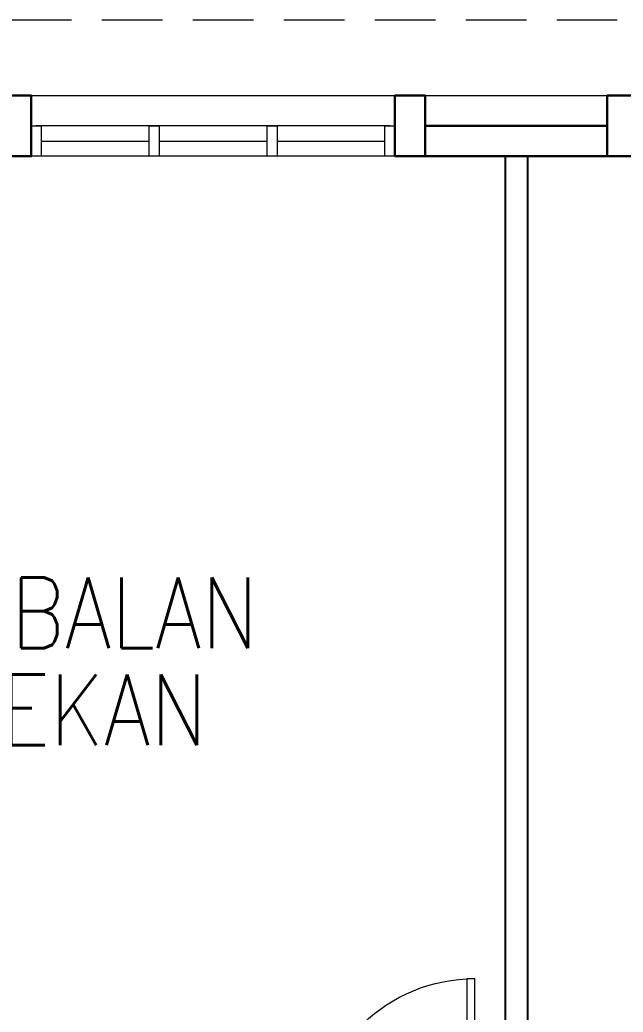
# Model space of a CAD drawing. Header units: inches. Extents: x -86208230 to 200276, y 9267 to 1246656.
# Drawn here: x 127422 to 130408, y 60662 to 65573 of the extents above; entities that cross this region are included whole.
import ezdxf
from ezdxf.enums import TextEntityAlignment as Align

# ---------------------------------------------------------------- set-up
doc = ezdxf.new("R2010")
doc.units = ezdxf.units.IN
doc.header["$MEASUREMENT"] = 0
doc.linetypes.add('HIDDEN', pattern=[0.375, 0.25, -0.125])
for name, color, linetype, lineweight in [('DOOR', 8, 'Continuous', 20), ('LW', 8, 'Continuous', 20), ('t3', 8, 'Continuous', 25), ('wall', 8, 'Continuous', 30), ('WIN', 8, 'Continuous', 18)]:
    doc.layers.add(name, color=color, linetype=linetype, lineweight=lineweight)
doc.layers.add('partition', color=8, linetype='Continuous')
doc.styles.add('LAILA', font='romans.shx', dxfattribs={"width": 0.85})

# ---------------------------------------------------------------- blocks, each defined once
blk = doc.blocks.new('dr16')
at = {"layer": 'DOOR', "color": 1}
blk.add_line((-2409712.2, -909070.8), (-2409602.2, -909070.8), dxfattribs=at)
for points in [[(-2409712.2, -909070.8), (-2409602.2, -909070.8), (-2409602.2, -909020.8), (-2409712.2, -909020.8)], [(-2410511.2, -909830.8), (-2409712.2, -909830.8), (-2409712.2, -909870.8), (-2410511.2, -909870.8)], [(-2409712.2, -909920.8), (-2409602.2, -909920.8), (-2409602.2, -909870.8), (-2409712.2, -909870.8)]]:
    blk.add_lwpolyline(points, close=True, dxfattribs=at)
at = {"layer": 'DOOR', "color": 9}
blk.add_arc((-2409712.2, -909870.8), 800, 90, 177.134, dxfattribs=at)

msp = doc.modelspace()

# ---------------------------------------------------------------- linework, layer by layer
at = {"layer": 'LW', "linetype": 'HIDDEN', "ltscale": 1200}
msp.add_line((126478.7, 65573.1), (133278.7, 65573.1), dxfattribs=at)
at = {"layer": 'LW'}
for p, q in [((127478.7, 65198.1), (129278.7, 65198.1)), ((129428.7, 65198.1), (130328.7, 65198.1))]:
    msp.add_line(p, q, dxfattribs=at)
at = {"layer": 'partition'}
for p, q in [((129823.7, 64898.1), (129823.7, 59018.1)), ((129933.7, 64898.1), (129933.7, 59018.1))]:
    msp.add_line(p, q, dxfattribs=at)
at = {"layer": 'wall'}
for p, q in [((127478.7, 65048.1), (127478.7, 64898.1)), ((129428.7, 65048.1), (130328.7, 65048.1)), ((125803.7, 64898.1), (127478.7, 64898.1)), ((129278.7, 64898.1), (130478.7, 64898.1))]:
    msp.add_line(p, q, dxfattribs=at)
for points in [[(127328.7, 64898.1), (127478.7, 64898.1), (127478.7, 65198.1), (127328.7, 65198.1)], [(129278.7, 64898.1), (129428.7, 64898.1), (129428.7, 65198.1), (129278.7, 65198.1)], [(130328.7, 64898.1), (130478.7, 64898.1), (130478.7, 65198.1), (130328.7, 65198.1)]]:
    msp.add_lwpolyline(points, close=True, dxfattribs=at)
at = {"layer": 'WIN'}
for p, q in [((129253.7, 65048.1), (127503.7, 65048.1)), ((127528.7, 64973.1), (128062.1, 64973.1)), ((128112.1, 64973.1), (128645.4, 64973.1)), ((128695.4, 64973.1), (129228.7, 64973.1)), ((129278.7, 64898.1), (127478.7, 64898.1))]:
    msp.add_line(p, q, dxfattribs=at)
for points in [[(127478.7, 65048.1), (127528.7, 65048.1), (127528.7, 64898.1), (127478.7, 64898.1)], [(128062.1, 65048.1), (128112.1, 65048.1), (128112.1, 64898.1), (128062.1, 64898.1)], [(128645.4, 65048.1), (128695.4, 65048.1), (128695.4, 64898.1), (128645.4, 64898.1)], [(129228.7, 65048.1), (129278.7, 65048.1), (129278.7, 64898.1), (129228.7, 64898.1)]]:
    msp.add_lwpolyline(points, close=True, dxfattribs=at)

# ---------------------------------------------------------------- block references
at = {"layer": 'DOOR', "xscale": -1, "rotation": 90}
msp.add_blockref('dr16', (-780197, -2349684.1), dxfattribs=at)

# ---------------------------------------------------------------- texts
at = {"layer": 't3', "style": 'LAILA', "width": 0.85}
for s, p in [('TIMBALAN ', (126765.8, 62813.8)), ('DEKAN', (127061, 62334.1))]:
    msp.add_text(s, height=350, dxfattribs=at).set_placement(p, align=Align.TOP_LEFT)

doc.saveas('drawing.dxf')
